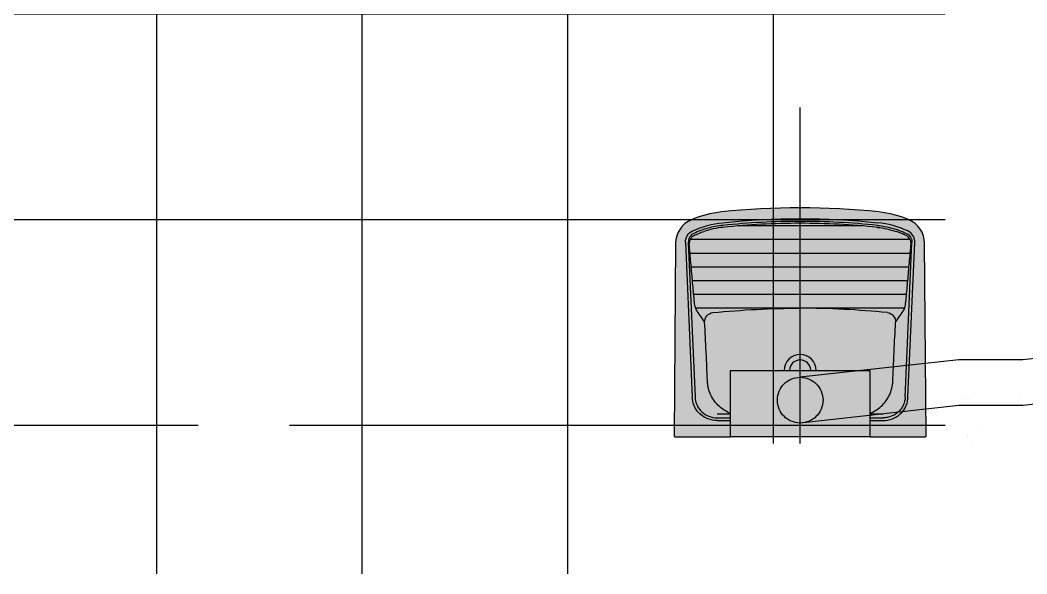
# Model space of a CAD drawing. Header units: millimetres. Extents: x -16.5 to 79.8, y -29.3 to 65.7.
# Drawn here: x 8.725 to 10.929, y 0.1 to 1.311 of the extents above; entities that cross this region are included whole.
import ezdxf

# ---------------------------------------------------------------- set-up
doc = ezdxf.new("R2010")
doc.units = ezdxf.units.MM
doc.header["$LTSCALE"] = 20
doc.linetypes.add('HIDDEN', pattern=[0.375, 0.25, -0.125])
for name, color, linetype in [('ARQ-STA - MOBILIÁRIO_GERAL', 251, 'Continuous'), ('ARQ-STA - PISOS_APARTAMENTOS - BANHEIROS', 8, 'Continuous'), ('ESTRUTURA - ARQ-STA - VIGAS', 4, 'HIDDEN')]:
    doc.layers.add(name, color=color, linetype=linetype)

# ---------------------------------------------------------------- blocks, each defined once
blk = doc.blocks.new('MS - L1A - PRE - TOB - TIPO_1_AO_16 - MOBILIÁRIO - LAYOUT_GERAL')
at = {"layer": 'ARQ-STA - MOBILIÁRIO_GERAL'}
h = blk.add_hatch(color=255, dxfattribs=at)
h.dxf.hatch_style = 1
h.paths.add_polyline_path([(3330.3366, 1272.0345, -0.299367), (3330.3711, 1272.086, -0.073835), (3330.4371, 1272.103, -0.052168), (3330.7811, 1272.103, -0.073835), (3330.8471, 1272.086, -0.299367), (3330.8816, 1272.0345), (3330.8851, 1271.6133, -0.416631), (3330.883, 1271.6112), (3330.3352, 1271.6112, -0.416631), (3330.3331, 1271.6133)])
at = {"layer": 'ARQ-STA - MOBILIÁRIO_GERAL', "linetype": 'HIDDEN', "ltscale": 0.2}
blk.add_line((3330.6091, 1271.5962), (3330.6091, 1272.3312), dxfattribs=at)
at = {"layer": 'ARQ-STA - MOBILIÁRIO_GERAL'}
for p, q in [((3330.7449, 1272.0724), (3330.4733, 1272.0724)), ((3330.3582, 1272.0359), (3330.373, 1271.6975)), ((3330.3643, 1272.0361), (3330.3791, 1271.6978)), ((3330.85, 1272.0424), (3330.3682, 1272.0424)), ((3330.8391, 1271.6978), (3330.8539, 1272.0361)), ((3330.8452, 1271.6975), (3330.86, 1272.0359)), ((3330.8501, 1272.0124), (3330.3681, 1272.0124)), ((3330.8474, 1271.9824), (3330.3708, 1271.9824)), ((3330.8448, 1271.9524), (3330.3734, 1271.9524)), ((3330.8421, 1271.9224), (3330.3761, 1271.9224)), ((3330.8379, 1271.8924), (3330.3803, 1271.8924)), ((3330.4273, 1271.6616), (3330.4566, 1271.6616)), ((3330.7616, 1271.6616), (3330.7909, 1271.6616)), ((3330.4273, 1271.6526), (3330.4566, 1271.6526)), ((3330.4273, 1271.6464), (3330.4566, 1271.6464)), ((3330.7616, 1271.6526), (3330.7909, 1271.6526)), ((3330.7616, 1271.6464), (3330.7909, 1271.6464))]:
    blk.add_line(p, q, dxfattribs=at)
blk.add_lwpolyline([(3330.7616, 1271.6112), (3330.8789, 1271.6112), (3330.883, 1271.6112, 0.416631), (3330.8851, 1271.6133), (3330.8816, 1272.0345, 0.299367), (3330.8471, 1272.086, 0.073835), (3330.7811, 1272.103, 0.052168), (3330.4371, 1272.103, 0.073835), (3330.3711, 1272.086, 0.299367), (3330.3366, 1272.0345), (3330.3331, 1271.6133, 0.416631), (3330.3352, 1271.6112), (3330.3393, 1271.6112), (3330.4566, 1271.6112)], format="xyb", dxfattribs=at)
at = {"layer": 'ARQ-STA - MOBILIÁRIO_GERAL', "linetype": 'HIDDEN', "ltscale": 5}
for points in [[(3334.0766, 1271.4363), (3331.6723, 1271.4363, -0.198912), (3331.5663, 1271.4802), (3331.3334, 1271.713, 0.198912), (3331.1567, 1271.7863), (3331.0966, 1271.7797), (3330.9566, 1271.7797), (3330.6091, 1271.7412)], [(3334.0766, 1271.3363), (3331.6723, 1271.3363, -0.198912), (3331.4956, 1271.4095), (3331.2627, 1271.6423, 0.198912), (3331.1567, 1271.6863), (3331.0966, 1271.6797), (3330.9566, 1271.6797), (3330.6091, 1271.6412)]]:
    blk.add_lwpolyline(points, format="xyb", dxfattribs=at)
at = {"layer": 'ARQ-STA - MOBILIÁRIO_GERAL', "linetype": 'HIDDEN', "ltscale": 0.2}
blk.add_lwpolyline([(3330.7616, 1271.6112), (3330.4566, 1271.6112), (3330.4566, 1271.7561), (3330.7616, 1271.7561)], close=True, dxfattribs=at)
blk.add_circle((3330.6092, 1271.6912), 0.05, dxfattribs=at)
at = {"layer": 'ARQ-STA - MOBILIÁRIO_GERAL'}
for radius, start, end in [(0.0352, 0.5225, 179.4775), (0.0233, 0.7913, 179.2087)]:
    blk.add_arc((3330.6091, 1271.7559), radius, start, end, dxfattribs=at)
for centre, major_axis, start_param, end_param in [((3330.3867, 1272.0341), (0.0174, 0.0111), 1.425261, 2.606198), ((3330.8315, 1272.0341), (-0.0174, 0.0111), -2.606198, -1.425261)]:
    blk.add_ellipse(centre, major_axis=major_axis, ratio=0.974341, start_param=start_param, end_param=end_param, dxfattribs=at)
at = {"layer": 'ARQ-STA - MOBILIÁRIO_GERAL', "extrusion": (0, 0, -1)}
for centre, major_axis, start_param, end_param in [((3330.4206, 1271.8627), (0.0171, 0.0116), 3.702014, 5.176402), ((3330.7976, 1271.8627), (-0.0171, 0.0116), 7.389968, 8.864356)]:
    blk.add_ellipse(centre, major_axis=major_axis, ratio=0.976387, start_param=start_param, end_param=end_param, dxfattribs=at)
at = {"layer": 'ARQ-STA - MOBILIÁRIO_GERAL'}
for points in [[(3330.3735, 1272.0614), (3330.3945, 1272.071), (3330.4165, 1272.0771), (3330.4394, 1272.0795)], [(3330.4394, 1272.0795), (3330.5526, 1272.0913), (3330.6657, 1272.0913), (3330.7788, 1272.0795)], [(3330.8447, 1272.0614), (3330.8237, 1272.071), (3330.8017, 1272.0771), (3330.7788, 1272.0795)], [(3330.3785, 1272.0525), (3330.3851, 1272.0554), (3330.3918, 1272.058), (3330.3986, 1272.0602)], [(3330.8397, 1272.0525), (3330.8331, 1272.0554), (3330.8264, 1272.058), (3330.8196, 1272.0602)], [(3330.3699, 1271.9916), (3330.3687, 1272.0055), (3330.3675, 1272.0194), (3330.3662, 1272.0332)], [(3330.8483, 1271.9916), (3330.8495, 1272.0055), (3330.8508, 1272.0194), (3330.852, 1272.0332)]]:
    blk.add_open_spline(points, degree=3, dxfattribs=at)
for points, knots in [([(3330.7781, 1272.0735), (3330.722, 1272.0794), (3330.6655, 1272.0823), (3330.5527, 1272.0823), (3330.4963, 1272.0794), (3330.4401, 1272.0735)], [0, 0, 0, 0, 0.5, 0.5, 1, 1, 1, 1]), ([(3330.3582, 1272.0359), (3330.358, 1272.0412), (3330.3593, 1272.0465), (3330.3647, 1272.0555), (3330.3687, 1272.0592), (3330.3735, 1272.0614)], [0, 0, 0, 0, 0.5, 0.5, 1, 1, 1, 1]), ([(3330.4401, 1272.0735), (3330.429, 1272.0723), (3330.418, 1272.0703), (3330.3966, 1272.0644), (3330.3862, 1272.0606), (3330.3761, 1272.0559)], [0, 0, 0, 0, 0.5, 0.5, 1, 1, 1, 1]), ([(3330.4401, 1272.0692), (3330.433, 1272.0685), (3330.426, 1272.0674), (3330.4121, 1272.0644), (3330.4053, 1272.0625), (3330.3986, 1272.0602)], [0, 0, 0, 0, 0.5, 0.5, 1, 1, 1, 1]), ([(3330.7781, 1272.0692), (3330.7219, 1272.0751), (3330.6654, 1272.0781), (3330.5526, 1272.0781), (3330.4963, 1272.0751), (3330.4401, 1272.0692)], [0, 0, 0, 0, 0.5, 0.5, 1, 1, 1, 1]), ([(3330.7781, 1272.0735), (3330.7893, 1272.0723), (3330.8002, 1272.0703), (3330.8216, 1272.0644), (3330.832, 1272.0606), (3330.8422, 1272.0559)], [0, 0, 0, 0, 0.5, 0.5, 1, 1, 1, 1]), ([(3330.7781, 1272.0692), (3330.7852, 1272.0685), (3330.7922, 1272.0674), (3330.8061, 1272.0644), (3330.8129, 1272.0625), (3330.8196, 1272.0602)], [0, 0, 0, 0, 0.5, 0.5, 1, 1, 1, 1]), ([(3330.86, 1272.0359), (3330.8603, 1272.0412), (3330.8589, 1272.0465), (3330.8535, 1272.0555), (3330.8495, 1272.0592), (3330.8447, 1272.0614)], [0, 0, 0, 0, 0.5, 0.5, 1, 1, 1, 1]), ([(3330.3761, 1272.0559), (3330.3723, 1272.0542), (3330.3692, 1272.0513), (3330.3651, 1272.0443), (3330.3641, 1272.0402), (3330.3643, 1272.0361)], [0, 0, 0, 0, 0.5, 0.5, 1, 1, 1, 1]), ([(3330.8422, 1272.0559), (3330.8459, 1272.0542), (3330.849, 1272.0513), (3330.8531, 1272.0443), (3330.8541, 1272.0402), (3330.8539, 1272.0361)], [0, 0, 0, 0, 0.5, 0.5, 1, 1, 1, 1]), ([(3330.3768, 1271.9146), (3330.3757, 1271.9274), (3330.3745, 1271.9401), (3330.3734, 1271.953), (3330.3734, 1271.953), (3330.3722, 1271.9659), (3330.3711, 1271.9788), (3330.3699, 1271.9916)], [0, 0, 0, 0, 0.497868, 0.497868, 0.5, 0.5, 1, 1, 1, 1]), ([(3330.8414, 1271.9146), (3330.8426, 1271.9274), (3330.8437, 1271.9401), (3330.8448, 1271.953), (3330.8448, 1271.953), (3330.846, 1271.9659), (3330.8471, 1271.9788), (3330.8483, 1271.9916)], [0, 0, 0, 0, 0.497868, 0.497868, 0.5, 0.5, 1, 1, 1, 1]), ([(3330.3815, 1271.8893), (3330.3802, 1271.892), (3330.3794, 1271.8951), (3330.3783, 1271.9014), (3330.378, 1271.9037), (3330.3774, 1271.9089), (3330.3771, 1271.9116), (3330.3768, 1271.9146)], [0, 0, 0, 0, 0.5, 0.5, 0.75, 0.75, 1, 1, 1, 1]), ([(3330.8367, 1271.8893), (3330.838, 1271.892), (3330.8388, 1271.8951), (3330.8399, 1271.9014), (3330.8402, 1271.9037), (3330.8409, 1271.9089), (3330.8412, 1271.9116), (3330.8414, 1271.9146)], [0, 0, 0, 0, 0.5, 0.5, 0.75, 0.75, 1, 1, 1, 1]), ([(3330.4001, 1271.8618), (3330.3995, 1271.8627), (3330.3988, 1271.8637), (3330.3963, 1271.8674), (3330.3944, 1271.8703), (3330.3896, 1271.8774), (3330.3867, 1271.8816), (3330.3831, 1271.887), (3330.3823, 1271.8881), (3330.3815, 1271.8893)], [0, 0, 0, 0, 0.10177, 0.10177, 0.411463, 0.411463, 0.876003, 0.876003, 1, 1, 1, 1]), ([(3330.4182, 1271.8828), (3330.45, 1271.8857), (3330.4818, 1271.8882), (3330.5453, 1271.8915), (3330.5772, 1271.8924), (3330.6091, 1271.8924)], [0, 0, 0, 0, 0.5, 0.5, 1, 1, 1, 1]), ([(3330.8, 1271.8828), (3330.7682, 1271.8857), (3330.7365, 1271.8882), (3330.6729, 1271.8915), (3330.641, 1271.8924), (3330.6091, 1271.8924)], [0, 0, 0, 0, 0.5, 0.5, 1, 1, 1, 1]), ([(3330.8181, 1271.8618), (3330.8187, 1271.8627), (3330.8194, 1271.8637), (3330.8219, 1271.8674), (3330.8238, 1271.8703), (3330.8286, 1271.8774), (3330.8315, 1271.8816), (3330.8352, 1271.887), (3330.8359, 1271.8881), (3330.8367, 1271.8893)], [0, 0, 0, 0, 0.10177, 0.10177, 0.411463, 0.411463, 0.876003, 0.876003, 1, 1, 1, 1]), ([(3330.4063, 1271.7319), (3330.4058, 1271.7428), (3330.4053, 1271.7536), (3330.4044, 1271.7753), (3330.4039, 1271.7861), (3330.4024, 1271.8186), (3330.4013, 1271.8402), (3330.4001, 1271.8618)], [0, 0, 0, 0, 0.25, 0.25, 0.5, 0.5, 1, 1, 1, 1]), ([(3330.812, 1271.7319), (3330.8124, 1271.7428), (3330.8129, 1271.7536), (3330.8139, 1271.7753), (3330.8143, 1271.7861), (3330.8158, 1271.8186), (3330.8169, 1271.8402), (3330.8181, 1271.8618)], [0, 0, 0, 0, 0.25, 0.25, 0.5, 0.5, 1, 1, 1, 1]), ([(3330.4566, 1271.6622), (3330.4522, 1271.664), (3330.448, 1271.6661), (3330.4397, 1271.6713), (3330.4355, 1271.6744), (3330.428, 1271.6814), (3330.4246, 1271.6851), (3330.4186, 1271.6933), (3330.4159, 1271.6978), (3330.4115, 1271.707), (3330.4098, 1271.7118), (3330.4079, 1271.7192), (3330.4074, 1271.7217), (3330.4066, 1271.7268), (3330.4064, 1271.7294), (3330.4063, 1271.7319)], [0.2588876, 0.2588876, 0.2588876, 0.2588876, 0.375, 0.375, 0.5, 0.5, 0.625, 0.625, 0.75, 0.75, 0.875, 0.875, 0.9375, 0.9375, 1, 1, 1, 1]), ([(3330.7616, 1271.6622), (3330.766, 1271.664), (3330.7702, 1271.6661), (3330.7786, 1271.6713), (3330.7827, 1271.6744), (3330.7902, 1271.6814), (3330.7936, 1271.6851), (3330.7996, 1271.6933), (3330.8023, 1271.6978), (3330.8067, 1271.707), (3330.8084, 1271.7118), (3330.8103, 1271.7192), (3330.8108, 1271.7217), (3330.8116, 1271.7268), (3330.8118, 1271.7294), (3330.812, 1271.7319)], [0.2588876, 0.2588876, 0.2588876, 0.2588876, 0.375, 0.375, 0.5, 0.5, 0.625, 0.625, 0.75, 0.75, 0.875, 0.875, 0.9375, 0.9375, 1, 1, 1, 1]), ([(3330.4273, 1271.6464), (3330.4204, 1271.6464), (3330.4135, 1271.6477), (3330.4008, 1271.6527), (3330.3948, 1271.6564), (3330.3873, 1271.6634), (3330.385, 1271.666), (3330.381, 1271.6715), (3330.3792, 1271.6745), (3330.3764, 1271.6807), (3330.3752, 1271.684), (3330.3736, 1271.6907), (3330.3731, 1271.694), (3330.373, 1271.6975)], [0, 0, 0, 0, 0.25, 0.25, 0.5, 0.5, 0.625, 0.625, 0.75, 0.75, 0.875, 0.875, 1, 1, 1, 1]), ([(3330.3791, 1271.6978), (3330.3794, 1271.6917), (3330.3808, 1271.6856), (3330.3847, 1271.6774), (3330.3862, 1271.6748), (3330.3898, 1271.6698), (3330.3918, 1271.6675), (3330.3985, 1271.6614), (3330.4038, 1271.6581), (3330.4151, 1271.6538), (3330.4213, 1271.6526), (3330.4273, 1271.6526)], [0, 0, 0, 0, 0.25, 0.25, 0.375, 0.375, 0.5, 0.5, 0.75, 0.75, 1, 1, 1, 1]), ([(3330.8391, 1271.6978), (3330.8388, 1271.6917), (3330.8374, 1271.6856), (3330.8335, 1271.6774), (3330.832, 1271.6748), (3330.8284, 1271.6698), (3330.8264, 1271.6675), (3330.8197, 1271.6614), (3330.8144, 1271.6581), (3330.8059, 1271.6548), (3330.803, 1271.654), (3330.7985, 1271.6532), (3330.797, 1271.653), (3330.7939, 1271.6527), (3330.7924, 1271.6526), (3330.7909, 1271.6526)], [0, 0, 0, 0, 0.25, 0.25, 0.375, 0.375, 0.5, 0.5, 0.75, 0.75, 0.875, 0.875, 0.9375, 0.9375, 1, 1, 1, 1]), ([(3330.7909, 1271.6464), (3330.7978, 1271.6464), (3330.8047, 1271.6477), (3330.8174, 1271.6527), (3330.8234, 1271.6564), (3330.8309, 1271.6634), (3330.8332, 1271.666), (3330.8372, 1271.6715), (3330.839, 1271.6745), (3330.8418, 1271.6807), (3330.843, 1271.684), (3330.8446, 1271.6907), (3330.8451, 1271.694), (3330.8452, 1271.6975)], [0, 0, 0, 0, 0.25, 0.25, 0.5, 0.5, 0.625, 0.625, 0.75, 0.75, 0.875, 0.875, 1, 1, 1, 1])]:
    blk.add_open_spline(points, degree=3, knots=knots, dxfattribs=at)

msp = doc.modelspace()

# ---------------------------------------------------------------- hatches: boundary and pattern name
at = {"layer": 'ARQ-STA - PISOS_APARTAMENTOS - BANHEIROS'}
h = msp.add_hatch(dxfattribs=at)
h.set_pattern_fill('_USER', color=256, scale=0.45, double=1, pattern_type=0)
h.set_pattern_definition([(0, (10.3737, 0.875), (0, 0.45), []), (90, (10.3737, 0.875), (-0.45, 3e-17), [])])
h.paths.add_polyline_path([(10.75, 1.775), (10.75, 0.385), (10.115, 0.385), (10.115, 0.1), (9.3149, 0.1), (9.3149, 0.8), (9.1149, 0.8), (9.1149, 0.1), (5.425, 0.1), (5.425, 1.775)])

# ---------------------------------------------------------------- linework, layer by layer
at = {"layer": 'ESTRUTURA - ARQ-STA - VIGAS', "color": 74, "linetype": 'Continuous'}
for p, q in [((10.7881, 0.4808), (10.7881, 0.4808)), ((10.8028, 0.484), (10.8028, 0.484)), ((10.9122, 0.4832), (10.9122, 0.4832)), ((10.8296, 0.4246), (10.8296, 0.4246)), ((10.7997, 0.3994), (10.7997, 0.3994)), ((10.8082, 0.3882), (10.8082, 0.3882))]:
    msp.add_line(p, q, dxfattribs=at)

# ---------------------------------------------------------------- block references
at = {"layer": 'ARQ-STA - MOBILIÁRIO_GERAL', "color": 251, "true_color": 0x636466}
msp.add_blockref('MS - L1A - PRE - TOB - TIPO_1_AO_16 - MOBILIÁRIO - LAYOUT_GERAL', (-3320.1767, -1271.2112), dxfattribs=at)

doc.saveas('drawing.dxf')
